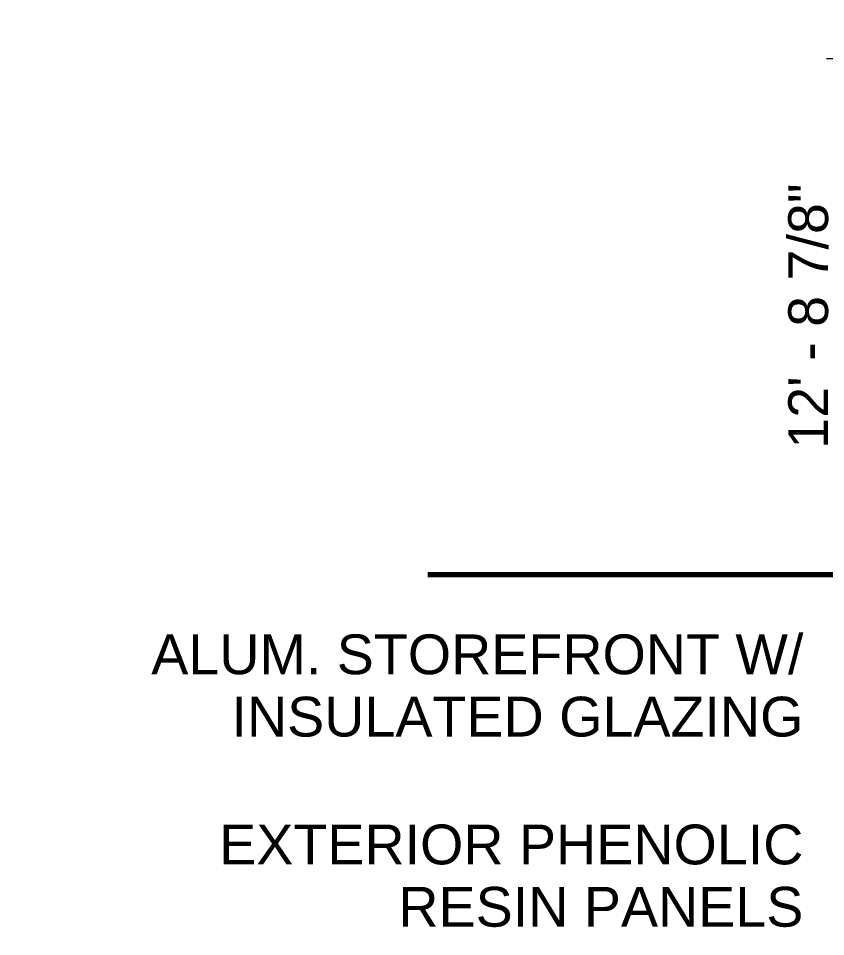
# Model space of a CAD drawing. Header units: inches. Extents: x 20478 to 36684, y -248 to 750.
# Drawn here: x 28821 to 29060.2, y -107.3 to 164.9 of the extents above; entities that cross this region are included whole.
import ezdxf

# ---------------------------------------------------------------- set-up
doc = ezdxf.new("R2010")
doc.units = ezdxf.units.IN
doc.header["$MEASUREMENT"] = 0
for name, color, linetype, lineweight in [('A-ANNO-DIMS', 211, 'Continuous', 9), ('A-ANNO-DIMS-128', 211, 'Continuous', 9), ('C-TOPO', 7, 'Continuous', 9), ('G-ANNO-TEXT', 231, 'Continuous', 9)]:
    doc.layers.add(name, color=color, linetype=linetype, lineweight=lineweight)
doc.styles.add('Arial_1', font='arial.ttf', dxfattribs={"height": 11.802395})
doc.dimstyles.new('Linear_-_3_32__Arial', dxfattribs={"dimscale": 12, "dimtxt": 12, "dimasz": 1.333333, "dimexe": 1, "dimexo": 0.666667, "dimgap": 0.666667, "dimtad": 1, "dimdec": 4, "dimrnd": 0.0625, "dimzin": 1, "dimdsep": 46, "dimlunit": 4, "dimtxsty": 'Arial_1', "dimblk1": 'OBLIQUE', "dimblk2": 'OBLIQUE', "dimsah": 1, "dimcen": 0.09, "dimdle": 1, "dimazin": 0, "dimtfac": 1, "dimtdec": 4, "dimtix": 1, "dimtmove": 0, "dimatfit": 3, "dimfxl": 1, "dimtvp": 1, "dimtfill": 1, "dimfrac": 2, "dimtolj": 1, "dimtzin": 0, "dimarcsym": 2})

# ---------------------------------------------------------------- blocks, each defined once
blk = doc.blocks.new('DIMBLOCK3-Elevation - East')
at = {"layer": 'A-ANNO-DIMS-128'}
for p, q in [((29072.41, 164.85), (29072.41, -12)), ((29082.11, 152.85), (29060.41, 152.85)), ((29072.41, 152.85), (29082.11, 152.85)), ((29075.73, 0), (29060.41, 0)), ((29072.41, 0), (29075.73, 0))]:
    blk.add_line(p, q, dxfattribs=at)
at = {"layer": 'A-ANNO-DIMS-128', "lineweight": 50}
for p, q in [((29072.41, 152.85), (29064.41, 160.85)), ((29072.41, 152.85), (29080.41, 144.85)), ((29072.41, 0), (29064.41, 8)), ((29072.41, 0), (29080.41, -8))]:
    blk.add_line(p, q, dxfattribs=at)
at = {"layer": 'A-ANNO-DIMS-128', "color": 0, "insert": (29049.1, 37.29), "char_height": 11.8024, "width": 93.9323, "attachment_point": 1, "rotation": 90, "line_spacing_factor": 0.938532, "style": 'Arial_1', "bg_fill": 3, "box_fill_scale": 1.25, "bg_fill_color": 0, "bg_fill_transparency": 0}
blk.add_mtext('12\' - 8 7/8"', dxfattribs=at)
blk = doc.blocks.new('_Oblique')
at = {"color": 0, "linetype": 'ByBlock', "lineweight": -2}
blk.add_line((-0.5, -0.5), (0.5, 0.5), dxfattribs=at)

msp = doc.modelspace()

# ---------------------------------------------------------------- linework, layer by layer
at = {"layer": 'C-TOPO', "lineweight": 70}
msp.add_line((28942.27441, 0), (29143.91495, 0), dxfattribs=at)
at = {"layer": 'C-TOPO'}
msp.add_line((29143.91633, 0), (28942.27441, 0), dxfattribs=at)

# ---------------------------------------------------------------- texts
at = {"layer": 'G-ANNO-TEXT', "color": 145, "char_height": 11.8023952, "attachment_point": 3, "line_spacing_factor": 0.938532, "style": 'Arial_1', "bg_fill": 3, "box_fill_scale": 1.25, "bg_fill_color": 0, "bg_fill_transparency": 0}
for s, insert, width in [('ALUM. STOREFRONT W/\\PINSULATED GLAZING', (29053.58432, -17.73912), 229.68), ('EXTERIOR PHENOLIC\\PRESIN PANELS', (29053.58432, -74.09237), 205.92)]:
    msp.add_mtext(s, dxfattribs=dict(at, insert=insert, width=width))

# ---------------------------------------------------------------- next in the draw order: dimensions: what is measured, and where the dimension line sits
at = {"layer": 'A-ANNO-DIMS'}
dim = msp.add_linear_dim(base=(29072.41229, 0), p1=(29090.11059, 152.85286), p2=(29083.726, 0), angle=90, dimstyle='Linear_-_3_32__Arial', override={"dimpost": '<>', "dimfxl": 152.986143}, dxfattribs=at)
dim.commit()
dim.dimension.update_dxf_attribs({"geometry": 'DIMBLOCK3-Elevation - East', "text_midpoint": (29058.30983, 76.42643)})

doc.saveas('drawing.dxf')
